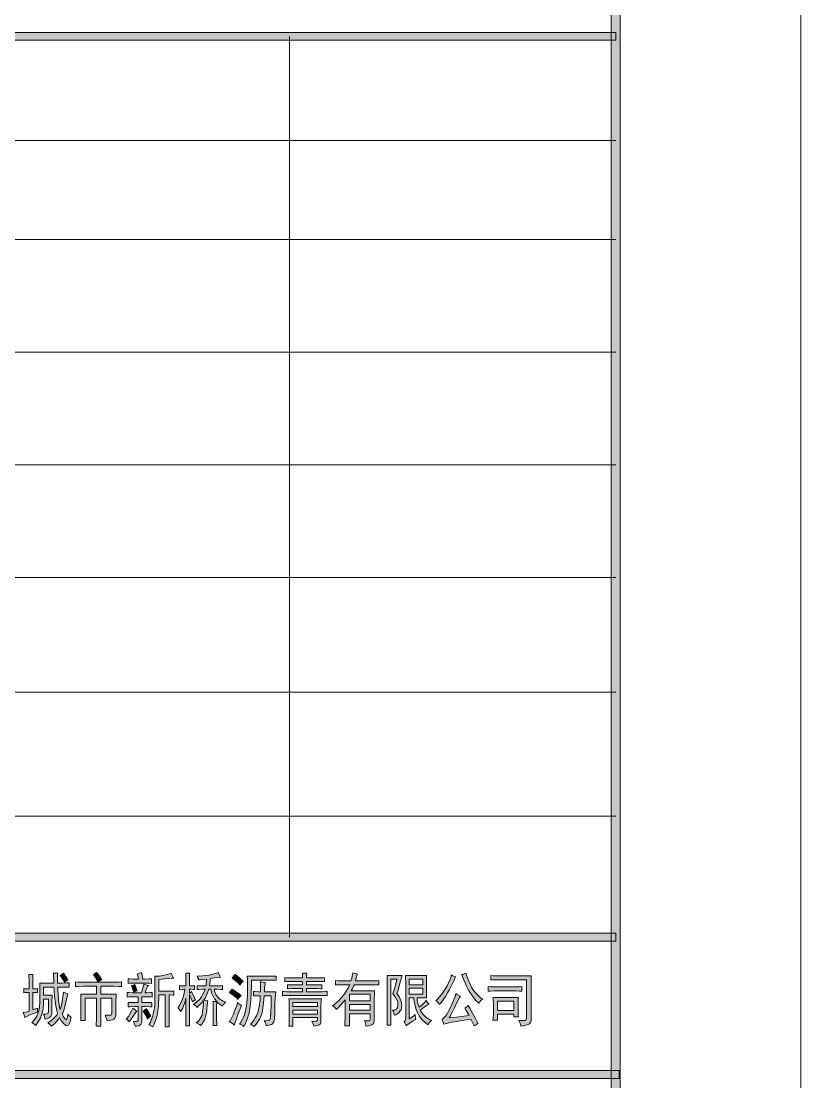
# Model space of a CAD drawing. Header units: millimetres. Extents: x 388 to 64525, y 87 to 607.
# Drawn here: x 64482.4 to 64524.6, y 370.5 to 427.9 of the extents above; entities that cross this region are included whole.
import ezdxf

# ---------------------------------------------------------------- set-up
doc = ezdxf.new("R2010")
doc.units = ezdxf.units.MM

msp = doc.modelspace()

# ---------------------------------------------------------------- hatches: boundary and pattern name
h = msp.add_hatch(color=0)
h.dxf.hatch_style = 2
h.paths.add_polyline_path([(64514.798, 319.942), (64514.314, 320.426), (64514.314, 596.98), (64514.798, 597.464)])
h = msp.add_hatch(color=0)
h.dxf.hatch_style = 2
h.paths.add_polyline_path([(64464.508, 426.84), (64464.508, 427.27), (64514.558, 427.27), (64514.558, 426.84)])
h = msp.add_hatch(color=0)
h.dxf.hatch_style = 2
h.paths.add_polyline_path([(64464.508, 378.151), (64464.508, 378.581), (64514.558, 378.581), (64514.558, 378.151)])
h = msp.add_hatch(color=0)
h.dxf.hatch_style = 2
h.paths.add_polyline_path([(64483.282, 374.314), (64483.193, 374.281), (64483.017, 374.217), (64482.928, 374.185), (64482.838, 374.149), (64482.677, 374.066), (64482.605, 374.016), (64482.584, 374.095), (64482.541, 374.238), (64482.519, 374.299), (64482.573, 374.299), (64482.731, 374.339), (64482.834, 374.374), (64482.834, 375.374), (64482.759, 375.374), (64482.616, 375.371), (64482.551, 375.363), (64482.551, 375.585), (64482.616, 375.578), (64482.759, 375.575), (64482.834, 375.575), (64482.834, 376.019), (64482.834, 376.087), (64482.831, 376.248), (64482.824, 376.341), (64483.042, 376.341), (64483.035, 376.259), (64483.032, 376.098), (64483.032, 376.019), (64483.032, 375.575), (64483.096, 375.575), (64483.225, 375.578), (64483.293, 375.585), (64483.293, 375.363), (64483.225, 375.371), (64483.096, 375.374), (64483.032, 375.374), (64483.032, 374.45), (64483.089, 374.46), (64483.221, 374.503), (64483.293, 374.536), (64483.286, 374.475), (64483.282, 374.364)])
h = msp.add_hatch(color=0)
h.dxf.hatch_style = 2
h.paths.add_polyline_path([(64484.694, 375.399), (64484.744, 375.374), (64484.862, 375.328), (64484.934, 375.302), (64484.905, 375.216), (64484.859, 375.03), (64484.841, 374.93), (64484.823, 374.833), (64484.773, 374.629), (64484.744, 374.521), (64484.712, 374.417), (64484.658, 374.256), (64484.63, 374.202), (64484.683, 374.091), (64484.776, 373.955), (64484.816, 373.93), (64484.852, 373.905), (64484.905, 374.041), (64484.923, 374.202), (64484.974, 374.145), (64485.07, 374.066), (64485.12, 374.041), (64485.095, 373.937), (64485.042, 373.758), (64485.006, 373.683), (64484.97, 373.608), (64484.884, 373.565), (64484.83, 373.597), (64484.78, 373.626), (64484.683, 373.715), (64484.64, 373.776), (64484.597, 373.833), (64484.522, 373.955), (64484.486, 374.016), (64484.443, 373.955), (64484.343, 373.83), (64484.286, 373.769), (64484.228, 373.708), (64484.103, 373.597), (64484.031, 373.547), (64483.992, 373.608), (64483.906, 373.708), (64483.856, 373.744), (64483.945, 373.794), (64484.092, 373.901), (64484.157, 373.962), (64484.218, 374.02), (64484.329, 374.159), (64484.379, 374.238), (64484.329, 374.389), (64484.261, 374.743), (64484.239, 374.948), (64484.218, 375.156), (64484.189, 375.517), (64484.182, 375.671), (64483.619, 375.671), (64483.619, 375.227), (64484.085, 375.227), (64484.081, 375.141), (64484.074, 374.944), (64484.074, 374.833), (64484.063, 374.324), (64484.063, 374.213), (64484.013, 374.07), (64483.96, 374.034), (64483.909, 374.002), (64483.777, 373.948), (64483.694, 373.93), (64483.684, 374.009), (64483.644, 374.152), (64483.619, 374.213), (64483.709, 374.213), (64483.823, 374.231), (64483.841, 374.253), (64483.859, 374.271), (64483.877, 374.339), (64483.877, 374.389), (64483.891, 375.016), (64483.619, 375.016), (64483.619, 374.926), (64483.608, 374.718), (64483.601, 374.604), (64483.594, 374.489), (64483.54, 374.249), (64483.494, 374.12), (64483.447, 373.995), (64483.297, 373.733), (64483.193, 373.597), (64483.157, 373.633), (64483.053, 373.701), (64482.989, 373.733), (64483.096, 373.855), (64483.25, 374.095), (64483.297, 374.213), (64483.343, 374.331), (64483.397, 374.557), (64483.404, 374.665), (64483.415, 374.772), (64483.422, 375.062), (64483.422, 375.242), (64483.422, 375.424), (64483.415, 375.747), (64483.411, 375.883), (64484.171, 375.883), (64484.171, 376.001), (64484.16, 376.277), (64484.149, 376.438), (64484.21, 376.427), (64484.329, 376.413), (64484.389, 376.413), (64484.375, 376.309), (64484.364, 376.044), (64484.368, 375.883), (64484.533, 375.883), (64484.651, 375.883), (64484.884, 375.89), (64484.999, 375.894), (64484.999, 375.661), (64484.884, 375.668), (64484.651, 375.671), (64484.533, 375.671), (64484.379, 375.671), (64484.386, 375.535), (64484.404, 375.245), (64484.418, 375.091), (64484.432, 374.937), (64484.483, 374.622), (64484.522, 374.46), (64484.554, 374.554), (64484.608, 374.769), (64484.63, 374.894), (64484.651, 375.016), (64484.683, 375.27)])
h = msp.add_hatch(color=0)
h.dxf.hatch_style = 2
h.paths.add_polyline_path([(64484.694, 376.427), (64484.776, 376.316), (64484.895, 376.13), (64484.934, 376.055), (64484.873, 376.026), (64484.78, 375.958), (64484.748, 375.919), (64484.701, 376.019), (64484.587, 376.209), (64484.522, 376.302), (64484.565, 376.327), (64484.651, 376.388)])
h = msp.add_hatch(color=0)
h.dxf.hatch_style = 2
h.paths.add_polyline_path([(64486.489, 376.463), (64486.554, 376.388), (64486.69, 376.191), (64486.761, 376.069), (64486.7, 376.037), (64486.604, 375.976), (64486.564, 375.944), (64486.518, 376.044), (64486.392, 376.234), (64486.314, 376.327), (64486.36, 376.363), (64486.446, 376.431)])
h = msp.add_hatch(color=0)
h.dxf.hatch_style = 2
h.paths.add_polyline_path([(64488.915, 376.463), (64488.943, 376.334), (64488.976, 376.155), (64488.979, 376.105), (64489.105, 376.105), (64489.338, 376.112), (64489.449, 376.116), (64489.449, 375.869), (64489.334, 375.876), (64489.148, 375.883), (64489.076, 375.883), (64488.556, 375.883), (64488.463, 375.883), (64488.284, 375.876), (64488.198, 375.869), (64488.198, 376.116), (64488.288, 376.112), (64488.467, 376.105), (64488.556, 376.105), (64488.75, 376.105), (64488.739, 376.173), (64488.707, 376.316), (64488.685, 376.388), (64488.739, 376.41), (64488.854, 376.445)])
h = msp.add_hatch(color=0)
h.dxf.hatch_style = 2
h.paths.add_polyline_path([(64490.656, 376.155), (64490.574, 376.155), (64490.172, 376.116), (64489.85, 376.08), (64489.85, 375.449), (64490.416, 375.449), (64490.477, 375.449), (64490.599, 375.456), (64490.667, 375.464), (64490.667, 375.227), (64490.588, 375.234), (64490.459, 375.242), (64490.405, 375.242), (64490.405, 373.966), (64490.405, 373.862), (64490.409, 373.64), (64490.416, 373.522), (64490.187, 373.522), (64490.194, 373.64), (64490.197, 373.855), (64490.197, 373.955), (64490.197, 375.242), (64489.85, 375.242), (64489.85, 375.084), (64489.839, 374.79), (64489.828, 374.647), (64489.818, 374.503), (64489.771, 374.224), (64489.735, 374.084), (64489.699, 373.944), (64489.596, 373.658), (64489.524, 373.511), (64489.47, 373.547), (64489.359, 373.608), (64489.305, 373.633), (64489.395, 373.776), (64489.517, 374.073), (64489.553, 374.231), (64489.585, 374.389), (64489.628, 374.665), (64489.631, 374.783), (64489.639, 374.901), (64489.642, 375.252), (64489.642, 375.489), (64489.642, 375.729), (64489.639, 376.112), (64489.631, 376.252), (64489.879, 376.266), (64490.319, 376.352), (64490.513, 376.427), (64490.556, 376.327), (64490.627, 376.191)])
h = msp.add_hatch(color=0)
h.dxf.hatch_style = 2
h.paths.add_polyline_path([(64491.666, 374.869), (64491.634, 374.969), (64491.552, 375.166), (64491.502, 375.263), (64491.502, 374.052), (64491.502, 373.937), (64491.509, 373.694), (64491.512, 373.572), (64491.308, 373.572), (64491.312, 373.694), (64491.319, 373.937), (64491.319, 374.052), (64491.319, 375.055), (64491.28, 374.883), (64491.14, 374.529), (64491.036, 374.349), (64491.004, 374.407), (64490.928, 374.5), (64490.882, 374.536), (64490.971, 374.679), (64491.1, 374.941), (64491.143, 375.062), (64491.186, 375.181), (64491.247, 375.424), (64491.265, 375.55), (64491.186, 375.55), (64491.039, 375.535), (64490.971, 375.525), (64490.971, 375.747), (64491.047, 375.74), (64491.222, 375.736), (64491.319, 375.736), (64491.319, 376.044), (64491.319, 376.137), (64491.312, 376.32), (64491.308, 376.413), (64491.527, 376.413), (64491.512, 376.341), (64491.502, 376.155), (64491.502, 376.044), (64491.502, 375.736), (64491.573, 375.736), (64491.717, 375.74), (64491.785, 375.747), (64491.785, 375.535), (64491.717, 375.542), (64491.573, 375.55), (64491.502, 375.55), (64491.502, 375.338), (64491.541, 375.363), (64491.602, 375.406), (64491.623, 375.424), (64491.677, 375.313), (64491.785, 375.084), (64491.842, 374.969), (64491.795, 374.955), (64491.709, 374.905)])
h = msp.add_hatch(color=0)
h.dxf.hatch_style = 2
h.paths.add_polyline_path([(64493.189, 376.191), (64493.125, 376.198), (64492.852, 376.166), (64492.645, 376.13), (64492.634, 376.037), (64492.609, 375.84), (64492.591, 375.736), (64492.981, 375.736), (64493.046, 375.736), (64493.207, 375.74), (64493.297, 375.747), (64493.297, 375.535), (64493.207, 375.542), (64492.981, 375.55), (64492.852, 375.55), (64492.867, 375.439), (64492.956, 375.238), (64493.032, 375.148), (64493.103, 375.059), (64493.325, 374.912), (64493.472, 374.858), (64493.419, 374.819), (64493.329, 374.708), (64493.297, 374.636), (64493.218, 374.683), (64493.064, 374.808), (64492.992, 374.883), (64492.981, 374.815), (64492.971, 374.654), (64492.971, 374.561), (64492.971, 373.991), (64492.971, 373.905), (64492.978, 373.708), (64492.981, 373.597), (64492.777, 373.597), (64492.781, 373.669), (64492.788, 373.869), (64492.788, 373.991), (64492.788, 374.561), (64492.788, 374.654), (64492.781, 374.819), (64492.777, 374.894), (64492.981, 374.894), (64492.856, 375.03), (64492.698, 375.356), (64492.666, 375.55), (64492.548, 375.55), (64492.487, 375.353), (64492.347, 375.055), (64492.265, 374.955), (64492.347, 374.944), (64492.465, 374.93), (64492.505, 374.93), (64492.487, 374.862), (64492.462, 374.657), (64492.451, 374.518), (64492.437, 374.378), (64492.394, 374.124), (64492.358, 374.009), (64492.322, 373.894), (64492.193, 373.683), (64492.1, 373.583), (64492.046, 373.64), (64491.928, 373.715), (64491.864, 373.733), (64492.01, 373.844), (64492.186, 374.159), (64492.215, 374.364), (64492.247, 374.568), (64492.265, 374.851), (64492.254, 374.93), (64492.172, 374.826), (64492.003, 374.647), (64491.917, 374.572), (64491.889, 374.614), (64491.792, 374.7), (64491.72, 374.747), (64491.867, 374.837), (64492.082, 375.037), (64492.15, 375.141), (64492.218, 375.245), (64492.319, 375.449), (64492.351, 375.55), (64492.233, 375.55), (64492.021, 375.542), (64491.928, 375.535), (64491.928, 375.747), (64492.025, 375.74), (64492.265, 375.736), (64492.405, 375.736), (64492.415, 375.847), (64492.433, 376.03), (64492.437, 376.105), (64492.297, 376.087), (64492.079, 376.062), (64492.003, 376.055), (64491.989, 376.112), (64491.942, 376.209), (64491.917, 376.252), (64491.971, 376.252), (64492.211, 376.273), (64492.394, 376.295), (64492.58, 376.32), (64492.917, 376.395), (64493.071, 376.453), (64493.092, 376.388), (64493.15, 376.259)])
h = msp.add_hatch(color=0)
h.dxf.hatch_style = 2
h.paths.add_polyline_path([(64493.96, 376.363), (64494.06, 376.291), (64494.282, 376.094), (64494.407, 375.969), (64494.354, 375.926), (64494.271, 375.826), (64494.243, 375.772), (64494.153, 375.876), (64493.934, 376.069), (64493.809, 376.155), (64493.852, 376.198), (64493.927, 376.302)])
h = msp.add_hatch(color=0)
h.dxf.hatch_style = 2
h.paths.add_polyline_path([(64494.45, 373.532), (64494.397, 373.583), (64494.278, 373.647), (64494.21, 373.658), (64494.271, 373.733), (64494.379, 373.927), (64494.429, 374.048), (64494.479, 374.167), (64494.554, 374.475), (64494.583, 374.657), (64494.608, 374.844), (64494.637, 375.238), (64494.64, 375.442), (64494.644, 375.65), (64494.637, 376.055), (64494.626, 376.252), (64495.833, 376.252), (64495.902, 376.252), (64496.088, 376.259), (64496.202, 376.266), (64496.202, 376.03), (64496.109, 376.037), (64495.923, 376.044), (64495.833, 376.044), (64494.852, 376.044), (64494.852, 375.797), (64494.841, 375.295), (64494.827, 375.041), (64494.812, 374.79), (64494.751, 374.349), (64494.701, 374.163), (64494.651, 373.98), (64494.526, 373.665)])
h = msp.add_hatch(color=0)
h.dxf.hatch_style = 2
h.paths.add_polyline_path([(64497.854, 376.427), (64497.851, 376.363), (64497.843, 376.234), (64497.843, 376.166), (64498.442, 376.166), (64498.539, 376.166), (64498.721, 376.173), (64498.8, 376.18), (64498.8, 375.958), (64498.721, 375.962), (64498.546, 375.969), (64498.453, 375.969), (64497.843, 375.969), (64497.843, 375.783), (64498.367, 375.783), (64498.438, 375.783), (64498.589, 375.79), (64498.671, 375.797), (64498.671, 375.575), (64498.589, 375.578), (64498.438, 375.585), (64498.367, 375.585), (64497.843, 375.585), (64497.843, 375.413), (64498.574, 375.413), (64498.675, 375.413), (64498.868, 375.421), (64498.954, 375.424), (64498.954, 375.202), (64498.872, 375.209), (64498.682, 375.216), (64498.574, 375.216), (64496.876, 375.216), (64496.79, 375.216), (64496.615, 375.209), (64496.529, 375.202), (64496.529, 375.424), (64496.622, 375.421), (64496.794, 375.413), (64496.876, 375.413), (64497.625, 375.413), (64497.625, 375.585), (64497.127, 375.585), (64497.041, 375.585), (64496.876, 375.578), (64496.801, 375.575), (64496.801, 375.797), (64496.876, 375.79), (64497.041, 375.783), (64497.127, 375.783), (64497.625, 375.783), (64497.625, 375.969), (64497.005, 375.969), (64496.916, 375.969), (64496.747, 375.962), (64496.668, 375.958), (64496.668, 376.18), (64496.758, 376.173), (64496.926, 376.166), (64497.005, 376.166), (64497.625, 376.166), (64497.625, 376.241), (64497.621, 376.37), (64497.614, 376.427)])
h = msp.add_hatch(color=0)
h.paths.add_polyline_path([(64499.248, 374.657), (64499.373, 374.747), (64499.617, 374.973), (64499.735, 375.109), (64499.857, 375.249), (64500.072, 375.593), (64500.172, 375.797), (64499.782, 375.797), (64499.703, 375.797), (64499.513, 375.79), (64499.398, 375.783), (64499.398, 376.019), (64499.542, 376.012), (64499.753, 376.005), (64499.825, 376.005), (64500.237, 376.005), (64500.28, 376.155), (64500.33, 376.37), (64500.334, 376.438), (64500.416, 376.413), (64500.549, 376.377), (64500.595, 376.363), (64500.581, 376.345), (64500.524, 376.166), (64500.488, 376.005), (64501.369, 376.005), (64501.462, 376.005), (64501.652, 376.012), (64501.749, 376.019), (64501.749, 375.783), (64501.652, 375.79), (64501.477, 375.797), (64501.401, 375.797), (64500.423, 375.797), (64500.384, 375.714), (64500.301, 375.553), (64500.258, 375.474), (64501.509, 375.474), (64501.505, 375.32), (64501.498, 375.041), (64501.498, 374.919), (64501.498, 373.916), (64501.498, 373.83), (64501.455, 373.704), (64501.412, 373.665), (64501.369, 373.626), (64501.183, 373.572), (64501.043, 373.558), (64501.036, 373.626), (64501, 373.776), (64500.964, 373.855), (64501.047, 373.844), (64501.168, 373.837), (64501.204, 373.844), (64501.244, 373.848), (64501.28, 373.916), (64501.28, 373.98), (64501.28, 374.228), (64500.151, 374.228), (64500.151, 373.572), (64499.911, 373.572), (64499.914, 373.726), (64499.922, 373.991), (64499.922, 374.102), (64499.922, 374.98), (64499.807, 374.833), (64499.567, 374.572), (64499.441, 374.46), (64499.42, 374.503), (64499.323, 374.604)])
h.paths.add_polyline_path([(64501.28, 374.93), (64501.28, 375.277), (64500.151, 375.277), (64500.151, 374.93)])
h.paths.add_polyline_path([(64501.28, 374.425), (64501.28, 374.733), (64500.151, 374.733), (64500.151, 374.425)])
h = msp.add_hatch(color=0)
h.dxf.hatch_style = 2
h.paths.add_polyline_path([(64502.999, 376.302), (64502.903, 375.937), (64502.766, 375.442), (64502.727, 375.313), (64502.838, 375.166), (64502.96, 374.894), (64502.978, 374.769), (64502.996, 374.647), (64502.949, 374.443), (64502.885, 374.364), (64502.824, 374.281), (64502.666, 374.17), (64502.577, 374.142), (64502.569, 374.22), (64502.519, 374.364), (64502.476, 374.425), (64502.577, 374.425), (64502.702, 374.468), (64502.727, 374.511), (64502.756, 374.554), (64502.777, 374.693), (64502.77, 374.79), (64502.766, 374.883), (64502.634, 375.141), (64502.508, 375.302), (64502.598, 375.578), (64502.706, 375.983), (64502.727, 376.105), (64502.401, 376.105), (64502.401, 373.608), (64502.193, 373.608), (64502.2, 373.78), (64502.204, 374.12), (64502.204, 374.288), (64502.204, 375.736), (64502.204, 375.847), (64502.2, 376.13), (64502.193, 376.302)])
h = msp.add_hatch(color=0)
h.paths.add_polyline_path([(64504.325, 376.302), (64504.321, 376.191), (64504.314, 375.883), (64504.314, 375.686), (64504.314, 375.492), (64504.321, 375.191), (64504.325, 375.08), (64503.816, 375.08), (64503.816, 374.962), (64503.87, 374.715), (64503.924, 374.586), (64504.067, 374.69), (64504.25, 374.88), (64504.293, 374.969), (64504.336, 374.894), (64504.418, 374.783), (64504.458, 374.747), (64504.361, 374.69), (64504.121, 374.529), (64503.978, 374.425), (64504.038, 374.331), (64504.164, 374.17), (64504.228, 374.102), (64504.293, 374.034), (64504.483, 373.916), (64504.608, 373.869), (64504.544, 373.83), (64504.447, 373.715), (64504.415, 373.633), (64504.282, 373.726), (64504.078, 373.916), (64504.006, 374.009), (64503.931, 374.106), (64503.813, 374.328), (64503.766, 374.453), (64503.72, 374.582), (64503.659, 374.894), (64503.641, 375.08), (64503.39, 375.08), (64503.39, 373.955), (64503.479, 374.005), (64503.637, 374.12), (64503.705, 374.188), (64503.712, 374.134), (64503.734, 374.005), (64503.752, 373.93), (64503.702, 373.898), (64503.573, 373.819), (64503.494, 373.769), (64503.415, 373.719), (64503.282, 373.622), (64503.229, 373.572), (64503.207, 373.622), (64503.146, 373.733), (64503.107, 373.794), (64503.143, 373.83), (64503.186, 373.941), (64503.196, 374.016), (64503.196, 375.757), (64503.196, 375.883), (64503.189, 376.155), (64503.186, 376.302)])
h.paths.add_polyline_path([(64504.121, 375.277), (64504.121, 375.611), (64503.39, 375.611), (64503.39, 375.277)])
h.paths.add_polyline_path([(64504.121, 375.797), (64504.121, 376.105), (64503.39, 376.105), (64503.39, 375.797)])
h = msp.add_hatch(color=0)
h.dxf.hatch_style = 2
h.paths.add_polyline_path([(64505.884, 376.216), (64505.78, 375.969), (64505.565, 375.535), (64505.457, 375.353), (64505.35, 375.166), (64505.128, 374.858), (64505.013, 374.733), (64504.97, 374.801), (64504.877, 374.901), (64504.827, 374.93), (64504.941, 375.03), (64505.181, 375.331), (64505.307, 375.535), (64505.432, 375.74), (64505.611, 376.137), (64505.665, 376.327), (64505.701, 376.295), (64505.812, 376.241)])
h = msp.add_hatch(color=0)
h.dxf.hatch_style = 2
h.paths.add_polyline_path([(64506.446, 376.427), (64506.55, 376.112), (64506.772, 375.636), (64506.887, 375.474), (64507.005, 375.313), (64507.242, 375.08), (64507.36, 375.005), (64507.285, 374.962), (64507.181, 374.858), (64507.156, 374.794), (64506.991, 374.948), (64506.715, 375.31), (64506.6, 375.51), (64506.486, 375.714), (64506.299, 376.13), (64506.231, 376.341), (64506.289, 376.352), (64506.4, 376.395)])
h = msp.add_hatch(color=0)
h.dxf.hatch_style = 2
h.paths.add_polyline_path([(64509.983, 376.277), (64509.975, 376.141), (64509.972, 375.901), (64509.972, 375.797), (64509.972, 373.869), (64509.965, 373.787), (64509.893, 373.679), (64509.825, 373.651), (64509.757, 373.626), (64509.56, 373.579), (64509.427, 373.558), (64509.427, 373.615), (64509.373, 373.762), (64509.32, 373.855), (64509.459, 373.855), (64509.635, 373.869), (64509.667, 373.88), (64509.699, 373.894), (64509.732, 373.984), (64509.732, 374.066), (64509.732, 376.069), (64508.23, 376.069), (64508.134, 376.069), (64507.922, 376.062), (64507.808, 376.055), (64507.808, 376.291), (64507.922, 376.284), (64508.127, 376.277), (64508.22, 376.277)])
h = msp.add_hatch(color=0)
h.dxf.hatch_style = 2
h.paths.add_polyline_path([(64487.274, 375.933), (64487.403, 375.933), (64487.686, 375.937), (64487.836, 375.944), (64487.836, 375.697), (64487.686, 375.704), (64487.403, 375.711), (64487.274, 375.711), (64486.708, 375.711), (64486.708, 375.288), (64487.542, 375.288), (64487.539, 375.177), (64487.532, 374.948), (64487.532, 374.833), (64487.532, 374.228), (64487.532, 374.12), (64487.471, 373.98), (64487.41, 373.941), (64487.345, 373.905), (64487.17, 373.855), (64487.055, 373.844), (64487.044, 373.916), (64486.994, 374.066), (64486.958, 374.142), (64487.07, 374.142), (64487.216, 374.145), (64487.245, 374.152), (64487.274, 374.159), (64487.306, 374.22), (64487.306, 374.274), (64487.306, 375.066), (64486.708, 375.066), (64486.708, 374.091), (64486.708, 373.937), (64486.711, 373.669), (64486.718, 373.558), (64486.468, 373.558), (64486.471, 373.669), (64486.478, 373.937), (64486.478, 374.091), (64486.478, 375.066), (64485.869, 375.066), (64485.869, 373.855), (64485.629, 373.855), (64485.636, 373.955), (64485.64, 374.188), (64485.64, 374.324), (64485.64, 374.783), (64485.64, 374.926), (64485.636, 375.177), (64485.629, 375.288), (64486.478, 375.288), (64486.478, 375.711), (64485.912, 375.711), (64485.773, 375.711), (64485.489, 375.704), (64485.346, 375.697), (64485.346, 375.944), (64485.489, 375.937), (64485.773, 375.933), (64485.912, 375.933)])
h = msp.add_hatch(color=0)
h.dxf.hatch_style = 2
h.paths.add_polyline_path([(64489.284, 375.747), (64489.248, 375.722), (64489.158, 375.532), (64489.112, 375.363), (64489.201, 375.363), (64489.395, 375.371), (64489.492, 375.374), (64489.492, 375.127), (64489.398, 375.134), (64489.123, 375.141), (64488.936, 375.141), (64488.936, 374.833), (64489.105, 374.833), (64489.37, 374.837), (64489.47, 374.844), (64489.47, 374.597), (64489.37, 374.604), (64489.105, 374.611), (64488.936, 374.611), (64488.936, 373.855), (64488.936, 373.762), (64488.886, 373.64), (64488.832, 373.608), (64488.782, 373.579), (64488.65, 373.547), (64488.567, 373.547), (64488.546, 373.622), (64488.492, 373.758), (64488.456, 373.819), (64488.535, 373.812), (64488.639, 373.812), (64488.671, 373.819), (64488.7, 373.826), (64488.728, 373.88), (64488.728, 373.93), (64488.728, 374.611), (64488.556, 374.611), (64488.284, 374.604), (64488.187, 374.597), (64488.187, 374.844), (64488.288, 374.837), (64488.56, 374.833), (64488.728, 374.833), (64488.728, 375.141), (64488.528, 375.141), (64488.23, 375.134), (64488.13, 375.127), (64488.13, 375.374), (64488.23, 375.371), (64488.413, 375.363), (64488.503, 375.363), (64488.915, 375.363), (64488.958, 375.51), (64489.022, 375.74), (64489.044, 375.822), (64489.09, 375.808), (64489.209, 375.772)])
h = msp.add_hatch(color=0)
h.dxf.hatch_style = 2
h.paths.add_polyline_path([(64488.546, 375.808), (64488.582, 375.722), (64488.65, 375.55), (64488.675, 375.464), (64488.628, 375.449), (64488.535, 375.413), (64488.492, 375.388), (64488.463, 375.482), (64488.402, 375.646), (64488.37, 375.722), (64488.41, 375.747), (64488.496, 375.79)])
h = msp.add_hatch(color=0)
h.dxf.hatch_style = 2
h.paths.add_polyline_path([(64493.82, 375.56), (64493.949, 375.474), (64494.189, 375.295), (64494.3, 375.202), (64494.243, 375.166), (64494.164, 375.062), (64494.135, 374.994), (64494.031, 375.098), (64493.798, 375.288), (64493.669, 375.374), (64493.705, 375.424), (64493.78, 375.517)])
h = msp.add_hatch(color=0)
h.dxf.hatch_style = 2
h.paths.add_polyline_path([(64495.658, 373.572), (64495.647, 373.633), (64495.593, 373.769), (64495.55, 373.844), (64495.636, 373.844), (64495.762, 373.855), (64495.798, 373.869), (64495.837, 373.88), (64495.884, 374.005), (64495.891, 374.12), (64495.902, 374.235), (64495.919, 374.776), (64495.93, 375.202), (64495.55, 375.202), (64495.532, 375.005), (64495.497, 374.675), (64495.479, 374.543), (64495.461, 374.41), (64495.393, 374.163), (64495.343, 374.048), (64495.292, 373.934), (64495.124, 373.676), (64495.006, 373.532), (64494.966, 373.565), (64494.862, 373.633), (64494.798, 373.669), (64494.873, 373.733), (64495.009, 373.898), (64495.067, 374.005), (64495.124, 374.109), (64495.214, 374.342), (64495.246, 374.475), (64495.278, 374.604), (64495.321, 374.969), (64495.332, 375.202), (64495.239, 375.202), (64495.056, 375.195), (64494.963, 375.191), (64494.963, 375.424), (64495.045, 375.421), (64495.235, 375.413), (64495.343, 375.413), (64495.35, 375.532), (64495.343, 375.8), (64495.332, 375.958), (64495.393, 375.944), (64495.529, 375.919), (64495.604, 375.908), (64495.593, 375.858), (64495.575, 375.736), (64495.572, 375.668), (64495.565, 375.596), (64495.561, 375.467), (64495.561, 375.413), (64496.181, 375.413), (64496.159, 375.245), (64496.131, 374.819), (64496.127, 374.561), (64496.12, 374.299), (64496.099, 373.959), (64496.081, 373.873), (64496.066, 373.79), (64495.991, 373.679), (64495.934, 373.651), (64495.88, 373.626), (64495.74, 373.583)])
h = msp.add_hatch(color=0)
h.dxf.hatch_style = 2
h.paths.add_polyline_path([(64509.09, 375.686), (64509.162, 375.686), (64509.352, 375.689), (64509.47, 375.697), (64509.47, 375.449), (64509.356, 375.456), (64509.173, 375.464), (64509.101, 375.464), (64508.091, 375.464), (64507.987, 375.464), (64507.775, 375.456), (64507.664, 375.449), (64507.664, 375.697), (64507.775, 375.689), (64507.987, 375.686), (64508.091, 375.686)])
h = msp.add_hatch(color=0)
h.paths.add_polyline_path([(64498.116, 373.805), (64498.23, 373.805), (64498.367, 373.823), (64498.388, 373.837), (64498.41, 373.851), (64498.428, 373.941), (64498.42, 374.016), (64497.095, 374.016), (64497.095, 373.558), (64496.887, 373.558), (64496.894, 373.658), (64496.898, 373.912), (64496.898, 374.066), (64496.898, 374.546), (64496.898, 374.683), (64496.894, 374.93), (64496.887, 375.041), (64498.639, 375.041), (64498.628, 374.926), (64498.617, 374.672), (64498.617, 374.536), (64498.617, 373.83), (64498.617, 373.758), (64498.574, 373.658), (64498.528, 373.633), (64498.485, 373.608), (64498.338, 373.565), (64498.234, 373.547), (64498.223, 373.608), (64498.166, 373.737)])
h.paths.add_polyline_path([(64498.42, 374.622), (64498.42, 374.844), (64497.095, 374.844), (64497.095, 374.622)])
h.paths.add_polyline_path([(64498.42, 374.213), (64498.42, 374.425), (64497.095, 374.425), (64497.095, 374.213)])
h = msp.add_hatch(color=0)
h.dxf.hatch_style = 2
h.paths.add_polyline_path([(64506.632, 374.127), (64506.589, 374.213), (64506.468, 374.41), (64506.392, 374.521), (64506.446, 374.561), (64506.539, 374.636), (64506.579, 374.672), (64506.661, 374.536), (64506.812, 374.267), (64506.883, 374.134), (64506.955, 374.002), (64507.062, 373.787), (64507.098, 373.708), (64507.041, 373.669), (64506.937, 373.601), (64506.894, 373.572), (64506.862, 373.647), (64506.772, 373.826), (64506.718, 373.93), (64506.357, 373.873), (64505.841, 373.794), (64505.69, 373.769), (64505.543, 373.744), (64505.328, 373.69), (64505.26, 373.658), (64505.246, 373.719), (64505.185, 373.855), (64505.142, 373.93), (64505.196, 373.955), (64505.3, 374.041), (64505.35, 374.102), (64505.396, 374.163), (64505.543, 374.425), (64505.636, 374.622), (64505.733, 374.819), (64505.866, 375.166), (64505.905, 375.313), (64505.984, 375.259), (64506.109, 375.191), (64506.152, 375.177), (64506.095, 375.073), (64505.934, 374.758), (64505.833, 374.546), (64505.733, 374.339), (64505.59, 374.066), (64505.543, 374.005), (64505.794, 374.027), (64506.339, 374.091)])
h = msp.add_hatch(color=0)
h.paths.add_polyline_path([(64509.287, 375.105), (64509.28, 375.016), (64509.277, 374.833), (64509.277, 374.733), (64509.277, 374.46), (64509.277, 374.364), (64509.28, 374.159), (64509.287, 374.052), (64509.047, 374.052), (64509.047, 374.213), (64508.155, 374.213), (64508.155, 373.88), (64507.915, 373.88), (64507.926, 373.991), (64507.937, 374.188), (64507.937, 374.274), (64507.937, 374.733), (64507.937, 374.815), (64507.926, 374.998), (64507.915, 375.105)])
h.paths.add_polyline_path([(64509.047, 374.41), (64509.047, 374.905), (64508.155, 374.905), (64508.155, 374.41)])
h = msp.add_hatch(color=0)
h.dxf.hatch_style = 2
h.paths.add_polyline_path([(64488.653, 374.374), (64488.621, 374.331), (64488.546, 374.224), (64488.503, 374.159), (64488.456, 374.095), (64488.334, 373.912), (64488.252, 373.794), (64488.213, 373.837), (64488.13, 373.912), (64488.087, 373.941), (64488.202, 374.084), (64488.381, 374.382), (64488.445, 374.536), (64488.503, 374.486), (64488.603, 374.407)])
h = msp.add_hatch(color=0)
h.dxf.hatch_style = 2
h.paths.add_polyline_path([(64489.176, 374.5), (64489.241, 374.4), (64489.359, 374.195), (64489.416, 374.091), (64489.359, 374.059), (64489.273, 373.98), (64489.241, 373.93), (64489.198, 374.041), (64489.083, 374.256), (64489.012, 374.364), (64489.051, 374.4), (64489.133, 374.468)])
h = msp.add_hatch(color=0)
h.dxf.hatch_style = 2
h.paths.add_polyline_path([(64494.321, 374.672), (64494.278, 374.579), (64494.171, 374.31), (64494.106, 374.134), (64494.046, 373.959), (64493.96, 373.694), (64493.938, 373.608), (64493.881, 373.658), (64493.737, 373.751), (64493.655, 373.794), (64493.705, 373.848), (64493.82, 374.059), (64493.884, 374.213), (64493.949, 374.367), (64494.06, 374.679), (64494.103, 374.833), (64494.153, 374.79), (64494.261, 374.708)])
h = msp.add_hatch(color=0)
h.dxf.hatch_style = 2
h.paths.add_polyline_path([(64464.687, 370.731), (64464.687, 371.161), (64514.734, 371.161), (64514.734, 370.731)])

# ---------------------------------------------------------------- linework, layer by layer
at = {"color": 0, "lineweight": 0}
for points in [[(64103.998, 310.182), (64103.998, 607.224), (64524.558, 607.224), (64524.558, 310.182)], [(64514.798, 319.942), (64514.314, 320.426), (64514.314, 596.98), (64514.798, 597.464)], [(64464.508, 426.84), (64464.508, 427.27), (64514.558, 427.27), (64514.558, 426.84)], [(64464.508, 378.151), (64464.508, 378.581), (64514.558, 378.581), (64514.558, 378.151)], [(64483.282, 374.314), (64483.193, 374.281), (64483.017, 374.217), (64482.928, 374.185), (64482.838, 374.149), (64482.677, 374.066), (64482.605, 374.016), (64482.584, 374.095), (64482.541, 374.238), (64482.519, 374.299), (64482.573, 374.299), (64482.731, 374.339), (64482.834, 374.374), (64482.834, 375.374), (64482.759, 375.374), (64482.616, 375.371), (64482.551, 375.363), (64482.551, 375.585), (64482.616, 375.578), (64482.759, 375.575), (64482.834, 375.575), (64482.834, 376.019), (64482.834, 376.087), (64482.831, 376.248), (64482.824, 376.341), (64483.042, 376.341), (64483.035, 376.259), (64483.032, 376.098), (64483.032, 376.019), (64483.032, 375.575), (64483.096, 375.575), (64483.225, 375.578), (64483.293, 375.585), (64483.293, 375.363), (64483.225, 375.371), (64483.096, 375.374), (64483.032, 375.374), (64483.032, 374.45), (64483.089, 374.46), (64483.221, 374.503), (64483.293, 374.536), (64483.286, 374.475), (64483.282, 374.364)], [(64484.694, 375.399), (64484.744, 375.374), (64484.862, 375.328), (64484.934, 375.302), (64484.905, 375.216), (64484.859, 375.03), (64484.841, 374.93), (64484.823, 374.833), (64484.773, 374.629), (64484.744, 374.521), (64484.712, 374.417), (64484.658, 374.256), (64484.63, 374.202), (64484.683, 374.091), (64484.776, 373.955), (64484.816, 373.93), (64484.852, 373.905), (64484.905, 374.041), (64484.923, 374.202), (64484.974, 374.145), (64485.07, 374.066), (64485.12, 374.041), (64485.095, 373.937), (64485.042, 373.758), (64485.006, 373.683), (64484.97, 373.608), (64484.884, 373.565), (64484.83, 373.597), (64484.78, 373.626), (64484.683, 373.715), (64484.64, 373.776), (64484.597, 373.833), (64484.522, 373.955), (64484.486, 374.016), (64484.443, 373.955), (64484.343, 373.83), (64484.286, 373.769), (64484.228, 373.708), (64484.103, 373.597), (64484.031, 373.547), (64483.992, 373.608), (64483.906, 373.708), (64483.856, 373.744), (64483.945, 373.794), (64484.092, 373.901), (64484.157, 373.962), (64484.218, 374.02), (64484.329, 374.159), (64484.379, 374.238), (64484.329, 374.389), (64484.261, 374.743), (64484.239, 374.948), (64484.218, 375.156), (64484.189, 375.517), (64484.182, 375.671), (64483.619, 375.671), (64483.619, 375.227), (64484.085, 375.227), (64484.081, 375.141), (64484.074, 374.944), (64484.074, 374.833), (64484.063, 374.324), (64484.063, 374.213), (64484.013, 374.07), (64483.96, 374.034), (64483.909, 374.002), (64483.777, 373.948), (64483.694, 373.93), (64483.684, 374.009), (64483.644, 374.152), (64483.619, 374.213), (64483.709, 374.213), (64483.823, 374.231), (64483.841, 374.253), (64483.859, 374.271), (64483.877, 374.339), (64483.877, 374.389), (64483.891, 375.016), (64483.619, 375.016), (64483.619, 374.926), (64483.608, 374.718), (64483.601, 374.604), (64483.594, 374.489), (64483.54, 374.249), (64483.494, 374.12), (64483.447, 373.995), (64483.297, 373.733), (64483.193, 373.597), (64483.157, 373.633), (64483.053, 373.701), (64482.989, 373.733), (64483.096, 373.855), (64483.25, 374.095), (64483.297, 374.213), (64483.343, 374.331), (64483.397, 374.557), (64483.404, 374.665), (64483.415, 374.772), (64483.422, 375.062), (64483.422, 375.242), (64483.422, 375.424), (64483.415, 375.747), (64483.411, 375.883), (64484.171, 375.883), (64484.171, 376.001), (64484.16, 376.277), (64484.149, 376.438), (64484.21, 376.427), (64484.329, 376.413), (64484.389, 376.413), (64484.375, 376.309), (64484.364, 376.044), (64484.368, 375.883), (64484.533, 375.883), (64484.651, 375.883), (64484.884, 375.89), (64484.999, 375.894), (64484.999, 375.661), (64484.884, 375.668), (64484.651, 375.671), (64484.533, 375.671), (64484.379, 375.671), (64484.386, 375.535), (64484.404, 375.245), (64484.418, 375.091), (64484.432, 374.937), (64484.483, 374.622), (64484.522, 374.46), (64484.554, 374.554), (64484.608, 374.769), (64484.63, 374.894), (64484.651, 375.016), (64484.683, 375.27)], [(64484.694, 376.427), (64484.776, 376.316), (64484.895, 376.13), (64484.934, 376.055), (64484.873, 376.026), (64484.78, 375.958), (64484.748, 375.919), (64484.701, 376.019), (64484.587, 376.209), (64484.522, 376.302), (64484.565, 376.327), (64484.651, 376.388)], [(64486.489, 376.463), (64486.554, 376.388), (64486.69, 376.191), (64486.761, 376.069), (64486.7, 376.037), (64486.604, 375.976), (64486.564, 375.944), (64486.518, 376.044), (64486.392, 376.234), (64486.314, 376.327), (64486.36, 376.363), (64486.446, 376.431)], [(64488.915, 376.463), (64488.943, 376.334), (64488.976, 376.155), (64488.979, 376.105), (64489.105, 376.105), (64489.338, 376.112), (64489.449, 376.116), (64489.449, 375.869), (64489.334, 375.876), (64489.148, 375.883), (64489.076, 375.883), (64488.556, 375.883), (64488.463, 375.883), (64488.284, 375.876), (64488.198, 375.869), (64488.198, 376.116), (64488.288, 376.112), (64488.467, 376.105), (64488.556, 376.105), (64488.75, 376.105), (64488.739, 376.173), (64488.707, 376.316), (64488.685, 376.388), (64488.739, 376.41), (64488.854, 376.445)], [(64490.656, 376.155), (64490.574, 376.155), (64490.172, 376.116), (64489.85, 376.08), (64489.85, 375.449), (64490.416, 375.449), (64490.477, 375.449), (64490.599, 375.456), (64490.667, 375.464), (64490.667, 375.227), (64490.588, 375.234), (64490.459, 375.242), (64490.405, 375.242), (64490.405, 373.966), (64490.405, 373.862), (64490.409, 373.64), (64490.416, 373.522), (64490.187, 373.522), (64490.194, 373.64), (64490.197, 373.855), (64490.197, 373.955), (64490.197, 375.242), (64489.85, 375.242), (64489.85, 375.084), (64489.839, 374.79), (64489.828, 374.647), (64489.818, 374.503), (64489.771, 374.224), (64489.735, 374.084), (64489.699, 373.944), (64489.596, 373.658), (64489.524, 373.511), (64489.47, 373.547), (64489.359, 373.608), (64489.305, 373.633), (64489.395, 373.776), (64489.517, 374.073), (64489.553, 374.231), (64489.585, 374.389), (64489.628, 374.665), (64489.631, 374.783), (64489.639, 374.901), (64489.642, 375.252), (64489.642, 375.489), (64489.642, 375.729), (64489.639, 376.112), (64489.631, 376.252), (64489.879, 376.266), (64490.319, 376.352), (64490.513, 376.427), (64490.556, 376.327), (64490.627, 376.191)], [(64491.666, 374.869), (64491.634, 374.969), (64491.552, 375.166), (64491.502, 375.263), (64491.502, 374.052), (64491.502, 373.937), (64491.509, 373.694), (64491.512, 373.572), (64491.308, 373.572), (64491.312, 373.694), (64491.319, 373.937), (64491.319, 374.052), (64491.319, 375.055), (64491.28, 374.883), (64491.14, 374.529), (64491.036, 374.349), (64491.004, 374.407), (64490.928, 374.5), (64490.882, 374.536), (64490.971, 374.679), (64491.1, 374.941), (64491.143, 375.062), (64491.186, 375.181), (64491.247, 375.424), (64491.265, 375.55), (64491.186, 375.55), (64491.039, 375.535), (64490.971, 375.525), (64490.971, 375.747), (64491.047, 375.74), (64491.222, 375.736), (64491.319, 375.736), (64491.319, 376.044), (64491.319, 376.137), (64491.312, 376.32), (64491.308, 376.413), (64491.527, 376.413), (64491.512, 376.341), (64491.502, 376.155), (64491.502, 376.044), (64491.502, 375.736), (64491.573, 375.736), (64491.717, 375.74), (64491.785, 375.747), (64491.785, 375.535), (64491.717, 375.542), (64491.573, 375.55), (64491.502, 375.55), (64491.502, 375.338), (64491.541, 375.363), (64491.602, 375.406), (64491.623, 375.424), (64491.677, 375.313), (64491.785, 375.084), (64491.842, 374.969), (64491.795, 374.955), (64491.709, 374.905)], [(64493.189, 376.191), (64493.125, 376.198), (64492.852, 376.166), (64492.645, 376.13), (64492.634, 376.037), (64492.609, 375.84), (64492.591, 375.736), (64492.981, 375.736), (64493.046, 375.736), (64493.207, 375.74), (64493.297, 375.747), (64493.297, 375.535), (64493.207, 375.542), (64492.981, 375.55), (64492.852, 375.55), (64492.867, 375.439), (64492.956, 375.238), (64493.032, 375.148), (64493.103, 375.059), (64493.325, 374.912), (64493.472, 374.858), (64493.419, 374.819), (64493.329, 374.708), (64493.297, 374.636), (64493.218, 374.683), (64493.064, 374.808), (64492.992, 374.883), (64492.981, 374.815), (64492.971, 374.654), (64492.971, 374.561), (64492.971, 373.991), (64492.971, 373.905), (64492.978, 373.708), (64492.981, 373.597), (64492.777, 373.597), (64492.781, 373.669), (64492.788, 373.869), (64492.788, 373.991), (64492.788, 374.561), (64492.788, 374.654), (64492.781, 374.819), (64492.777, 374.894), (64492.981, 374.894), (64492.856, 375.03), (64492.698, 375.356), (64492.666, 375.55), (64492.548, 375.55), (64492.487, 375.353), (64492.347, 375.055), (64492.265, 374.955), (64492.347, 374.944), (64492.465, 374.93), (64492.505, 374.93), (64492.487, 374.862), (64492.462, 374.657), (64492.451, 374.518), (64492.437, 374.378), (64492.394, 374.124), (64492.358, 374.009), (64492.322, 373.894), (64492.193, 373.683), (64492.1, 373.583), (64492.046, 373.64), (64491.928, 373.715), (64491.864, 373.733), (64492.01, 373.844), (64492.186, 374.159), (64492.215, 374.364), (64492.247, 374.568), (64492.265, 374.851), (64492.254, 374.93), (64492.172, 374.826), (64492.003, 374.647), (64491.917, 374.572), (64491.889, 374.614), (64491.792, 374.7), (64491.72, 374.747), (64491.867, 374.837), (64492.082, 375.037), (64492.15, 375.141), (64492.218, 375.245), (64492.319, 375.449), (64492.351, 375.55), (64492.233, 375.55), (64492.021, 375.542), (64491.928, 375.535), (64491.928, 375.747), (64492.025, 375.74), (64492.265, 375.736), (64492.405, 375.736), (64492.415, 375.847), (64492.433, 376.03), (64492.437, 376.105), (64492.297, 376.087), (64492.079, 376.062), (64492.003, 376.055), (64491.989, 376.112), (64491.942, 376.209), (64491.917, 376.252), (64491.971, 376.252), (64492.211, 376.273), (64492.394, 376.295), (64492.58, 376.32), (64492.917, 376.395), (64493.071, 376.453), (64493.092, 376.388), (64493.15, 376.259)], [(64493.96, 376.363), (64494.06, 376.291), (64494.282, 376.094), (64494.407, 375.969), (64494.354, 375.926), (64494.271, 375.826), (64494.243, 375.772), (64494.153, 375.876), (64493.934, 376.069), (64493.809, 376.155), (64493.852, 376.198), (64493.927, 376.302)], [(64494.45, 373.532), (64494.397, 373.583), (64494.278, 373.647), (64494.21, 373.658), (64494.271, 373.733), (64494.379, 373.927), (64494.429, 374.048), (64494.479, 374.167), (64494.554, 374.475), (64494.583, 374.657), (64494.608, 374.844), (64494.637, 375.238), (64494.64, 375.442), (64494.644, 375.65), (64494.637, 376.055), (64494.626, 376.252), (64495.833, 376.252), (64495.902, 376.252), (64496.088, 376.259), (64496.202, 376.266), (64496.202, 376.03), (64496.109, 376.037), (64495.923, 376.044), (64495.833, 376.044), (64494.852, 376.044), (64494.852, 375.797), (64494.841, 375.295), (64494.827, 375.041), (64494.812, 374.79), (64494.751, 374.349), (64494.701, 374.163), (64494.651, 373.98), (64494.526, 373.665)], [(64497.854, 376.427), (64497.851, 376.363), (64497.843, 376.234), (64497.843, 376.166), (64498.442, 376.166), (64498.539, 376.166), (64498.721, 376.173), (64498.8, 376.18), (64498.8, 375.958), (64498.721, 375.962), (64498.546, 375.969), (64498.453, 375.969), (64497.843, 375.969), (64497.843, 375.783), (64498.367, 375.783), (64498.438, 375.783), (64498.589, 375.79), (64498.671, 375.797), (64498.671, 375.575), (64498.589, 375.578), (64498.438, 375.585), (64498.367, 375.585), (64497.843, 375.585), (64497.843, 375.413), (64498.574, 375.413), (64498.675, 375.413), (64498.868, 375.421), (64498.954, 375.424), (64498.954, 375.202), (64498.872, 375.209), (64498.682, 375.216), (64498.574, 375.216), (64496.876, 375.216), (64496.79, 375.216), (64496.615, 375.209), (64496.529, 375.202), (64496.529, 375.424), (64496.622, 375.421), (64496.794, 375.413), (64496.876, 375.413), (64497.625, 375.413), (64497.625, 375.585), (64497.127, 375.585), (64497.041, 375.585), (64496.876, 375.578), (64496.801, 375.575), (64496.801, 375.797), (64496.876, 375.79), (64497.041, 375.783), (64497.127, 375.783), (64497.625, 375.783), (64497.625, 375.969), (64497.005, 375.969), (64496.916, 375.969), (64496.747, 375.962), (64496.668, 375.958), (64496.668, 376.18), (64496.758, 376.173), (64496.926, 376.166), (64497.005, 376.166), (64497.625, 376.166), (64497.625, 376.241), (64497.621, 376.37), (64497.614, 376.427)], [(64499.248, 374.657), (64499.373, 374.747), (64499.617, 374.973), (64499.735, 375.109), (64499.857, 375.249), (64500.072, 375.593), (64500.172, 375.797), (64499.782, 375.797), (64499.703, 375.797), (64499.513, 375.79), (64499.398, 375.783), (64499.398, 376.019), (64499.542, 376.012), (64499.753, 376.005), (64499.825, 376.005), (64500.237, 376.005), (64500.28, 376.155), (64500.33, 376.37), (64500.334, 376.438), (64500.416, 376.413), (64500.549, 376.377), (64500.595, 376.363), (64500.581, 376.345), (64500.524, 376.166), (64500.488, 376.005), (64501.369, 376.005), (64501.462, 376.005), (64501.652, 376.012), (64501.749, 376.019), (64501.749, 375.783), (64501.652, 375.79), (64501.477, 375.797), (64501.401, 375.797), (64500.423, 375.797), (64500.384, 375.714), (64500.301, 375.553), (64500.258, 375.474), (64501.509, 375.474), (64501.505, 375.32), (64501.498, 375.041), (64501.498, 374.919), (64501.498, 373.916), (64501.498, 373.83), (64501.455, 373.704), (64501.412, 373.665), (64501.369, 373.626), (64501.183, 373.572), (64501.043, 373.558), (64501.036, 373.626), (64501, 373.776), (64500.964, 373.855), (64501.047, 373.844), (64501.168, 373.837), (64501.204, 373.844), (64501.244, 373.848), (64501.28, 373.916), (64501.28, 373.98), (64501.28, 374.228), (64500.151, 374.228), (64500.151, 373.572), (64499.911, 373.572), (64499.914, 373.726), (64499.922, 373.991), (64499.922, 374.102), (64499.922, 374.98), (64499.807, 374.833), (64499.567, 374.572), (64499.441, 374.46), (64499.42, 374.503), (64499.323, 374.604)], [(64502.999, 376.302), (64502.903, 375.937), (64502.766, 375.442), (64502.727, 375.313), (64502.838, 375.166), (64502.96, 374.894), (64502.978, 374.769), (64502.996, 374.647), (64502.949, 374.443), (64502.885, 374.364), (64502.824, 374.281), (64502.666, 374.17), (64502.577, 374.142), (64502.569, 374.22), (64502.519, 374.364), (64502.476, 374.425), (64502.577, 374.425), (64502.702, 374.468), (64502.727, 374.511), (64502.756, 374.554), (64502.777, 374.693), (64502.77, 374.79), (64502.766, 374.883), (64502.634, 375.141), (64502.508, 375.302), (64502.598, 375.578), (64502.706, 375.983), (64502.727, 376.105), (64502.401, 376.105), (64502.401, 373.608), (64502.193, 373.608), (64502.2, 373.78), (64502.204, 374.12), (64502.204, 374.288), (64502.204, 375.736), (64502.204, 375.847), (64502.2, 376.13), (64502.193, 376.302)], [(64504.325, 376.302), (64504.321, 376.191), (64504.314, 375.883), (64504.314, 375.686), (64504.314, 375.492), (64504.321, 375.191), (64504.325, 375.08), (64503.816, 375.08), (64503.816, 374.962), (64503.87, 374.715), (64503.924, 374.586), (64504.067, 374.69), (64504.25, 374.88), (64504.293, 374.969), (64504.336, 374.894), (64504.418, 374.783), (64504.458, 374.747), (64504.361, 374.69), (64504.121, 374.529), (64503.978, 374.425), (64504.038, 374.331), (64504.164, 374.17), (64504.228, 374.102), (64504.293, 374.034), (64504.483, 373.916), (64504.608, 373.869), (64504.544, 373.83), (64504.447, 373.715), (64504.415, 373.633), (64504.282, 373.726), (64504.078, 373.916), (64504.006, 374.009), (64503.931, 374.106), (64503.813, 374.328), (64503.766, 374.453), (64503.72, 374.582), (64503.659, 374.894), (64503.641, 375.08), (64503.39, 375.08), (64503.39, 373.955), (64503.479, 374.005), (64503.637, 374.12), (64503.705, 374.188), (64503.712, 374.134), (64503.734, 374.005), (64503.752, 373.93), (64503.702, 373.898), (64503.573, 373.819), (64503.494, 373.769), (64503.415, 373.719), (64503.282, 373.622), (64503.229, 373.572), (64503.207, 373.622), (64503.146, 373.733), (64503.107, 373.794), (64503.143, 373.83), (64503.186, 373.941), (64503.196, 374.016), (64503.196, 375.757), (64503.196, 375.883), (64503.189, 376.155), (64503.186, 376.302)], [(64504.121, 375.797), (64504.121, 376.105), (64503.39, 376.105), (64503.39, 375.797)], [(64505.884, 376.216), (64505.78, 375.969), (64505.565, 375.535), (64505.457, 375.353), (64505.35, 375.166), (64505.128, 374.858), (64505.013, 374.733), (64504.97, 374.801), (64504.877, 374.901), (64504.827, 374.93), (64504.941, 375.03), (64505.181, 375.331), (64505.307, 375.535), (64505.432, 375.74), (64505.611, 376.137), (64505.665, 376.327), (64505.701, 376.295), (64505.812, 376.241)], [(64506.446, 376.427), (64506.55, 376.112), (64506.772, 375.636), (64506.887, 375.474), (64507.005, 375.313), (64507.242, 375.08), (64507.36, 375.005), (64507.285, 374.962), (64507.181, 374.858), (64507.156, 374.794), (64506.991, 374.948), (64506.715, 375.31), (64506.6, 375.51), (64506.486, 375.714), (64506.299, 376.13), (64506.231, 376.341), (64506.289, 376.352), (64506.4, 376.395)], [(64509.983, 376.277), (64509.975, 376.141), (64509.972, 375.901), (64509.972, 375.797), (64509.972, 373.869), (64509.965, 373.787), (64509.893, 373.679), (64509.825, 373.651), (64509.757, 373.626), (64509.56, 373.579), (64509.427, 373.558), (64509.427, 373.615), (64509.373, 373.762), (64509.32, 373.855), (64509.459, 373.855), (64509.635, 373.869), (64509.667, 373.88), (64509.699, 373.894), (64509.732, 373.984), (64509.732, 374.066), (64509.732, 376.069), (64508.23, 376.069), (64508.134, 376.069), (64507.922, 376.062), (64507.808, 376.055), (64507.808, 376.291), (64507.922, 376.284), (64508.127, 376.277), (64508.22, 376.277)], [(64487.274, 375.933), (64487.403, 375.933), (64487.686, 375.937), (64487.836, 375.944), (64487.836, 375.697), (64487.686, 375.704), (64487.403, 375.711), (64487.274, 375.711), (64486.708, 375.711), (64486.708, 375.288), (64487.542, 375.288), (64487.539, 375.177), (64487.532, 374.948), (64487.532, 374.833), (64487.532, 374.228), (64487.532, 374.12), (64487.471, 373.98), (64487.41, 373.941), (64487.345, 373.905), (64487.17, 373.855), (64487.055, 373.844), (64487.044, 373.916), (64486.994, 374.066), (64486.958, 374.142), (64487.07, 374.142), (64487.216, 374.145), (64487.245, 374.152), (64487.274, 374.159), (64487.306, 374.22), (64487.306, 374.274), (64487.306, 375.066), (64486.708, 375.066), (64486.708, 374.091), (64486.708, 373.937), (64486.711, 373.669), (64486.718, 373.558), (64486.468, 373.558), (64486.471, 373.669), (64486.478, 373.937), (64486.478, 374.091), (64486.478, 375.066), (64485.869, 375.066), (64485.869, 373.855), (64485.629, 373.855), (64485.636, 373.955), (64485.64, 374.188), (64485.64, 374.324), (64485.64, 374.783), (64485.64, 374.926), (64485.636, 375.177), (64485.629, 375.288), (64486.478, 375.288), (64486.478, 375.711), (64485.912, 375.711), (64485.773, 375.711), (64485.489, 375.704), (64485.346, 375.697), (64485.346, 375.944), (64485.489, 375.937), (64485.773, 375.933), (64485.912, 375.933)], [(64489.284, 375.747), (64489.248, 375.722), (64489.158, 375.532), (64489.112, 375.363), (64489.201, 375.363), (64489.395, 375.371), (64489.492, 375.374), (64489.492, 375.127), (64489.398, 375.134), (64489.123, 375.141), (64488.936, 375.141), (64488.936, 374.833), (64489.105, 374.833), (64489.37, 374.837), (64489.47, 374.844), (64489.47, 374.597), (64489.37, 374.604), (64489.105, 374.611), (64488.936, 374.611), (64488.936, 373.855), (64488.936, 373.762), (64488.886, 373.64), (64488.832, 373.608), (64488.782, 373.579), (64488.65, 373.547), (64488.567, 373.547), (64488.546, 373.622), (64488.492, 373.758), (64488.456, 373.819), (64488.535, 373.812), (64488.639, 373.812), (64488.671, 373.819), (64488.7, 373.826), (64488.728, 373.88), (64488.728, 373.93), (64488.728, 374.611), (64488.556, 374.611), (64488.284, 374.604), (64488.187, 374.597), (64488.187, 374.844), (64488.288, 374.837), (64488.56, 374.833), (64488.728, 374.833), (64488.728, 375.141), (64488.528, 375.141), (64488.23, 375.134), (64488.13, 375.127), (64488.13, 375.374), (64488.23, 375.371), (64488.413, 375.363), (64488.503, 375.363), (64488.915, 375.363), (64488.958, 375.51), (64489.022, 375.74), (64489.044, 375.822), (64489.09, 375.808), (64489.209, 375.772)], [(64488.546, 375.808), (64488.582, 375.722), (64488.65, 375.55), (64488.675, 375.464), (64488.628, 375.449), (64488.535, 375.413), (64488.492, 375.388), (64488.463, 375.482), (64488.402, 375.646), (64488.37, 375.722), (64488.41, 375.747), (64488.496, 375.79)], [(64493.82, 375.56), (64493.949, 375.474), (64494.189, 375.295), (64494.3, 375.202), (64494.243, 375.166), (64494.164, 375.062), (64494.135, 374.994), (64494.031, 375.098), (64493.798, 375.288), (64493.669, 375.374), (64493.705, 375.424), (64493.78, 375.517)], [(64495.658, 373.572), (64495.647, 373.633), (64495.593, 373.769), (64495.55, 373.844), (64495.636, 373.844), (64495.762, 373.855), (64495.798, 373.869), (64495.837, 373.88), (64495.884, 374.005), (64495.891, 374.12), (64495.902, 374.235), (64495.919, 374.776), (64495.93, 375.202), (64495.55, 375.202), (64495.532, 375.005), (64495.497, 374.675), (64495.479, 374.543), (64495.461, 374.41), (64495.393, 374.163), (64495.343, 374.048), (64495.292, 373.934), (64495.124, 373.676), (64495.006, 373.532), (64494.966, 373.565), (64494.862, 373.633), (64494.798, 373.669), (64494.873, 373.733), (64495.009, 373.898), (64495.067, 374.005), (64495.124, 374.109), (64495.214, 374.342), (64495.246, 374.475), (64495.278, 374.604), (64495.321, 374.969), (64495.332, 375.202), (64495.239, 375.202), (64495.056, 375.195), (64494.963, 375.191), (64494.963, 375.424), (64495.045, 375.421), (64495.235, 375.413), (64495.343, 375.413), (64495.35, 375.532), (64495.343, 375.8), (64495.332, 375.958), (64495.393, 375.944), (64495.529, 375.919), (64495.604, 375.908), (64495.593, 375.858), (64495.575, 375.736), (64495.572, 375.668), (64495.565, 375.596), (64495.561, 375.467), (64495.561, 375.413), (64496.181, 375.413), (64496.159, 375.245), (64496.131, 374.819), (64496.127, 374.561), (64496.12, 374.299), (64496.099, 373.959), (64496.081, 373.873), (64496.066, 373.79), (64495.991, 373.679), (64495.934, 373.651), (64495.88, 373.626), (64495.74, 373.583)], [(64504.121, 375.277), (64504.121, 375.611), (64503.39, 375.611), (64503.39, 375.277)], [(64509.09, 375.686), (64509.162, 375.686), (64509.352, 375.689), (64509.47, 375.697), (64509.47, 375.449), (64509.356, 375.456), (64509.173, 375.464), (64509.101, 375.464), (64508.091, 375.464), (64507.987, 375.464), (64507.775, 375.456), (64507.664, 375.449), (64507.664, 375.697), (64507.775, 375.689), (64507.987, 375.686), (64508.091, 375.686)], [(64498.116, 373.805), (64498.23, 373.805), (64498.367, 373.823), (64498.388, 373.837), (64498.41, 373.851), (64498.428, 373.941), (64498.42, 374.016), (64497.095, 374.016), (64497.095, 373.558), (64496.887, 373.558), (64496.894, 373.658), (64496.898, 373.912), (64496.898, 374.066), (64496.898, 374.546), (64496.898, 374.683), (64496.894, 374.93), (64496.887, 375.041), (64498.639, 375.041), (64498.628, 374.926), (64498.617, 374.672), (64498.617, 374.536), (64498.617, 373.83), (64498.617, 373.758), (64498.574, 373.658), (64498.528, 373.633), (64498.485, 373.608), (64498.338, 373.565), (64498.234, 373.547), (64498.223, 373.608), (64498.166, 373.737)], [(64501.28, 374.93), (64501.28, 375.277), (64500.151, 375.277), (64500.151, 374.93)], [(64506.632, 374.127), (64506.589, 374.213), (64506.468, 374.41), (64506.392, 374.521), (64506.446, 374.561), (64506.539, 374.636), (64506.579, 374.672), (64506.661, 374.536), (64506.812, 374.267), (64506.883, 374.134), (64506.955, 374.002), (64507.062, 373.787), (64507.098, 373.708), (64507.041, 373.669), (64506.937, 373.601), (64506.894, 373.572), (64506.862, 373.647), (64506.772, 373.826), (64506.718, 373.93), (64506.357, 373.873), (64505.841, 373.794), (64505.69, 373.769), (64505.543, 373.744), (64505.328, 373.69), (64505.26, 373.658), (64505.246, 373.719), (64505.185, 373.855), (64505.142, 373.93), (64505.196, 373.955), (64505.3, 374.041), (64505.35, 374.102), (64505.396, 374.163), (64505.543, 374.425), (64505.636, 374.622), (64505.733, 374.819), (64505.866, 375.166), (64505.905, 375.313), (64505.984, 375.259), (64506.109, 375.191), (64506.152, 375.177), (64506.095, 375.073), (64505.934, 374.758), (64505.833, 374.546), (64505.733, 374.339), (64505.59, 374.066), (64505.543, 374.005), (64505.794, 374.027), (64506.339, 374.091)], [(64509.287, 375.105), (64509.28, 375.016), (64509.277, 374.833), (64509.277, 374.733), (64509.277, 374.46), (64509.277, 374.364), (64509.28, 374.159), (64509.287, 374.052), (64509.047, 374.052), (64509.047, 374.213), (64508.155, 374.213), (64508.155, 373.88), (64507.915, 373.88), (64507.926, 373.991), (64507.937, 374.188), (64507.937, 374.274), (64507.937, 374.733), (64507.937, 374.815), (64507.926, 374.998), (64507.915, 375.105)], [(64509.047, 374.41), (64509.047, 374.905), (64508.155, 374.905), (64508.155, 374.41)], [(64488.653, 374.374), (64488.621, 374.331), (64488.546, 374.224), (64488.503, 374.159), (64488.456, 374.095), (64488.334, 373.912), (64488.252, 373.794), (64488.213, 373.837), (64488.13, 373.912), (64488.087, 373.941), (64488.202, 374.084), (64488.381, 374.382), (64488.445, 374.536), (64488.503, 374.486), (64488.603, 374.407)], [(64489.176, 374.5), (64489.241, 374.4), (64489.359, 374.195), (64489.416, 374.091), (64489.359, 374.059), (64489.273, 373.98), (64489.241, 373.93), (64489.198, 374.041), (64489.083, 374.256), (64489.012, 374.364), (64489.051, 374.4), (64489.133, 374.468)], [(64494.321, 374.672), (64494.278, 374.579), (64494.171, 374.31), (64494.106, 374.134), (64494.046, 373.959), (64493.96, 373.694), (64493.938, 373.608), (64493.881, 373.658), (64493.737, 373.751), (64493.655, 373.794), (64493.705, 373.848), (64493.82, 374.059), (64493.884, 374.213), (64493.949, 374.367), (64494.06, 374.679), (64494.103, 374.833), (64494.153, 374.79), (64494.261, 374.708)], [(64498.42, 374.622), (64498.42, 374.844), (64497.095, 374.844), (64497.095, 374.622)], [(64498.42, 374.213), (64498.42, 374.425), (64497.095, 374.425), (64497.095, 374.213)], [(64501.28, 374.425), (64501.28, 374.733), (64500.151, 374.733), (64500.151, 374.425)], [(64464.687, 370.731), (64464.687, 371.161), (64514.734, 371.161), (64514.734, 370.731)]]:
    msp.add_lwpolyline(points, close=True, dxfattribs=at)
for points in [[(64496.919, 378.366), (64496.919, 427.055)], [(64464.508, 421.422), (64514.558, 421.422)], [(64464.508, 416.08), (64514.558, 416.08)], [(64464.508, 409.989), (64514.558, 409.989)], [(64464.508, 403.902), (64514.558, 403.902)], [(64464.508, 397.814), (64514.558, 397.814)], [(64464.508, 391.605), (64514.558, 391.605)], [(64464.508, 384.912), (64514.558, 384.912)]]:
    msp.add_lwpolyline(points, dxfattribs=at)

doc.saveas('drawing.dxf')
